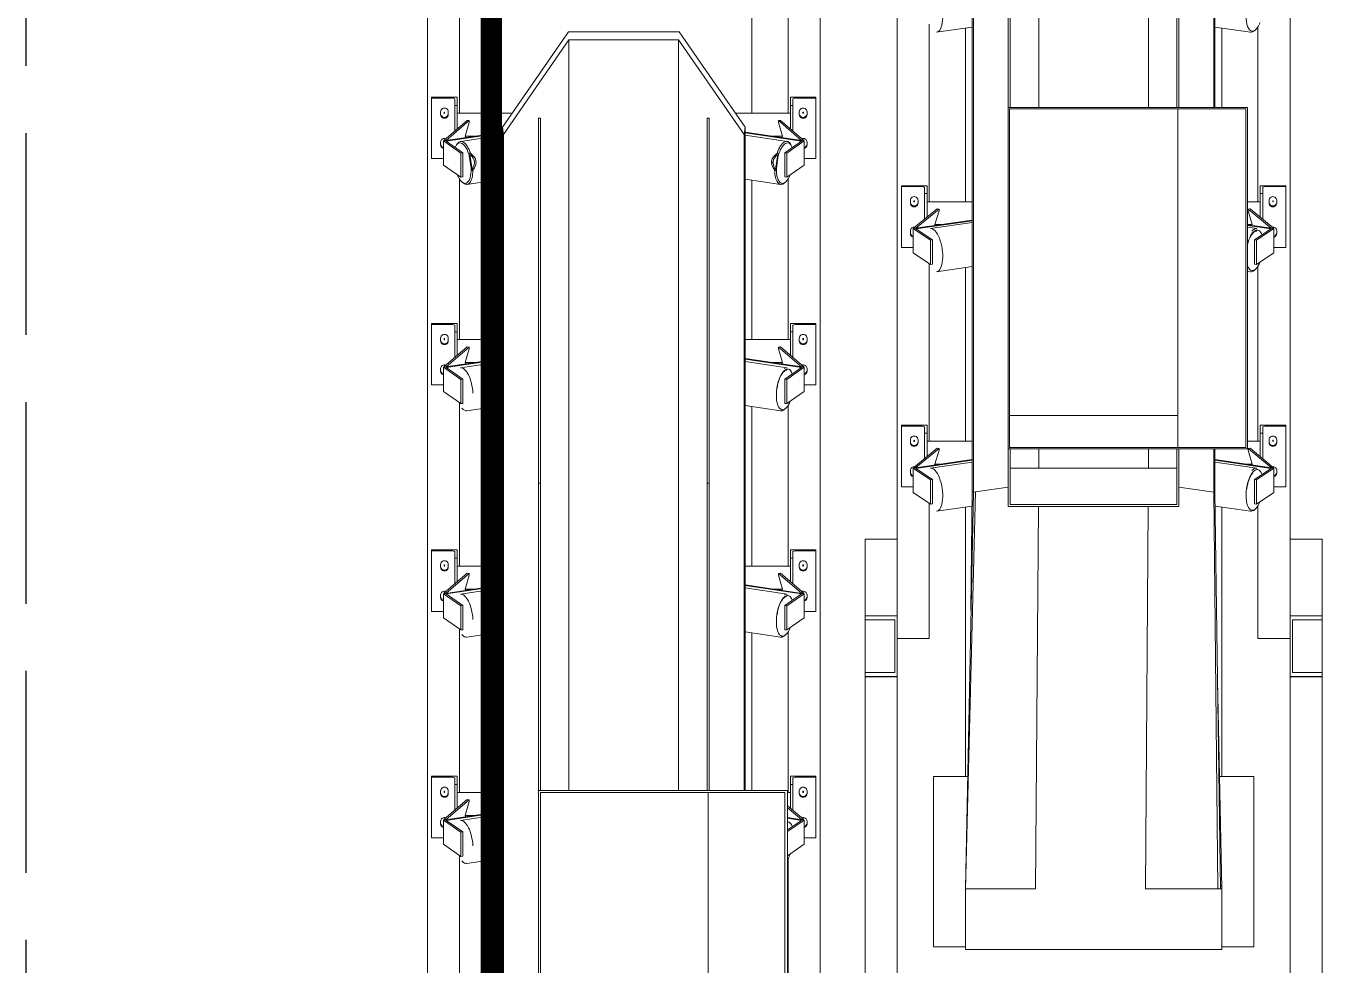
# Model space of a CAD drawing. Header units: millimetres. Extents: x 91119 to 792617, y 23924 to 150567.
# Drawn here: x 688902 to 691937, y 82527 to 84727 of the extents above; entities that cross this region are included whole.
import ezdxf

# ---------------------------------------------------------------- set-up
doc = ezdxf.new("R2010")
doc.units = ezdxf.units.MM
doc.header["$LTSCALE"] = 100
doc.linetypes.add('121217 IES and EMR$0$XKITLINE03', pattern=[6.299213, 4.724409, -1.574803])
doc.linetypes.add('DASHED', pattern=[19.05, 12.7, -6.35])
for name, color, linetype in [('121217 IES and EMR$0$grid', 8, 'Continuous'), ('121217 IES and EMR$0$Xref', 8, 'Continuous'), ('FA', 1, 'Continuous')]:
    doc.layers.add(name, color=color, linetype=linetype)

msp = doc.modelspace()

# ---------------------------------------------------------------- linework, layer by layer
at = {"layer": '121217 IES and EMR$0$grid', "linetype": '121217 IES and EMR$0$XKITLINE03'}
msp.add_line((688901.7, 144948.5), (688901.7, 30568.3), dxfattribs=at)
at = {"layer": '121217 IES and EMR$0$Xref', "linetype": 'Continuous', "lineweight": 20}
for p, q in [((690941.7, 83292.6), (690941.7, 86848.2)), ((691861.7, 83292.6), (691861.7, 86848.2)), ((691273.3, 84536.4), (691273.3, 86181.5)), ((691530.1, 84536.4), (691530.1, 86181.5)), ((691117.7, 83636.6), (691117.7, 85968.1)), ((691685.7, 84536.4), (691685.7, 85968.1)), ((691120.2, 83634.9), (691120.2, 85950.5)), ((691683.2, 84536.4), (691683.2, 85950.5)), ((689841.7, 81942.1), (689841.7, 85336)), ((690761.7, 81942.1), (690761.7, 85336)), ((691201.7, 84536.4), (691201.7, 85100.7)), ((691206.7, 84536.4), (691206.7, 85100.7)), ((691596.7, 84536.4), (691596.7, 85100.7)), ((691601.7, 84536.4), (691601.7, 85100.7)), ((689916.7, 84522.7), (689916.7, 84959.2)), ((690001.7, 84522.7), (690001.7, 84972.6)), ((690601.7, 84522.7), (690601.7, 84972.6)), ((690686.7, 84522.7), (690686.7, 84959.2)), ((690172, 84713.8), (690017.7, 84489.8)), ((690431.4, 84713.8), (690172, 84713.8)), ((690585.7, 84489.8), (690431.4, 84713.8)), ((691016.7, 84315.4), (691016.7, 84731.8)), ((691034.1, 84712.7), (691117.7, 84724.7)), ((691101.7, 84315.4), (691101.7, 84722.4)), ((691685.7, 84724.7), (691769.3, 84712.7)), ((691701.7, 84536.4), (691701.7, 84722.4)), ((691786.7, 84315.4), (691786.7, 84725.2)), ((690020.2, 84472.9), (690173.3, 84695.1)), ((690173.3, 82936.4), (690173.3, 84695.1)), ((690173.3, 84695.1), (690430.1, 84695.1)), ((690430.1, 82936.4), (690430.1, 84695.1)), ((690430.1, 84695.1), (690583.2, 84472.9)), ((689851.7, 84560.5), (689911.7, 84560.5)), ((689851.7, 84558.5), (689851.7, 84560.5)), ((689851.7, 84558.5), (689851.7, 84416.5)), ((689897.7, 84558.5), (689851.7, 84558.5)), ((689911.7, 84560.5), (689911.7, 84541.2)), ((690691.7, 84560.5), (690751.7, 84560.5)), ((690691.7, 84541.2), (690691.7, 84560.5)), ((690751.7, 84558.5), (690705.7, 84558.5)), ((690751.7, 84560.5), (690751.7, 84558.5)), ((690751.7, 84558.5), (690751.7, 84416.5)), ((689905.7, 84541.2), (689905.7, 84556)), ((689905.7, 84541.2), (689905.7, 84480.9)), ((689911.7, 84541.2), (689905.7, 84541.2)), ((689911.7, 84541.2), (689911.7, 84486)), ((690691.7, 84541.2), (690691.7, 84486)), ((690697.7, 84541.2), (690691.7, 84541.2)), ((690697.7, 84556), (690697.7, 84541.2)), ((690697.7, 84541.2), (690697.7, 84480.9)), ((691201.7, 83736.4), (691201.7, 84536.4)), ((691201.7, 84536.4), (691762.2, 84536.4)), ((691204.7, 84533.4), (691758.1, 84533.4)), ((691204.7, 83739.4), (691204.7, 84533.4)), ((691598.7, 84530.3), (691599.6, 84533.4)), ((691598.7, 83739.4), (691598.7, 84530.3)), ((691758.1, 84533.4), (691758.1, 83739.4)), ((691762.2, 84536.4), (691762.2, 83736.4)), ((689872.7, 84526.3), (689872.7, 84519.7)), ((689935.1, 84506.1), (689881.1, 84459.8)), ((689881.2, 84524.9), (689881.2, 84523)), ((689882.2, 84523), (689882.2, 84524.9)), ((689885.8, 84459.2), (689939.8, 84505.5)), ((689890.7, 84519.7), (689890.7, 84526.3)), ((690040.3, 84522.7), (689911.7, 84522.7)), ((689939.8, 84501.4), (689930.2, 84468.9)), ((689939.8, 84505.5), (689935.1, 84506.1)), ((689939.8, 84505.5), (689939.8, 84501.4)), ((690101.7, 84511.5), (690101.7, 83656)), ((690101.7, 84511.5), (690106.7, 84511.5)), ((690106.7, 84511.5), (690106.7, 83656)), ((690496.7, 84511.5), (690496.7, 83656)), ((690496.7, 84511.5), (690501.7, 84511.5)), ((690501.7, 84511.5), (690501.7, 83656)), ((690691.7, 84522.7), (690563.1, 84522.7)), ((690668.3, 84506.1), (690663.6, 84505.5)), ((690663.6, 84505.5), (690663.6, 84501.4)), ((690663.6, 84505.5), (690717.6, 84459.2)), ((690673.2, 84468.9), (690663.6, 84501.4)), ((690722.3, 84459.8), (690668.3, 84506.1)), ((690712.7, 84526.3), (690712.7, 84519.7)), ((690721.2, 84524.9), (690721.2, 84523)), ((690722.2, 84523), (690722.2, 84524.9)), ((690730.7, 84519.7), (690730.7, 84526.3)), ((690017.7, 84478.7), (689879.2, 84457.9)), ((689885.8, 84457.1), (690017.7, 84476.9)), ((690017.7, 84471.7), (689919.3, 84456.9)), ((689952.3, 84468.9), (689930.2, 84468.9)), ((689930.2, 84468.9), (689932, 84465.8)), ((690017.7, 82280.9), (690017.7, 84489.8)), ((690017.7, 84489.8), (690020.2, 84472.9)), ((690020.2, 82279.1), (690020.2, 84472.9)), ((690583.2, 84472.9), (690585.7, 84489.8)), ((690583.2, 82936.4), (690583.2, 84472.9)), ((690585.7, 82936.4), (690585.7, 84489.8)), ((690724.2, 84457.9), (690585.7, 84478.7)), ((690585.7, 84476.9), (690717.6, 84457.1)), ((690684.1, 84456.9), (690585.7, 84471.7)), ((690673.2, 84468.9), (690651.1, 84468.9)), ((690671.4, 84465.8), (690673.2, 84468.9)), ((689872.7, 84448.7), (689872.7, 84455.3)), ((689879.2, 84457.9), (689879.2, 84401.1)), ((689879.2, 84457.9), (689920.2, 84429.6)), ((689881.1, 84459.8), (689881.1, 84458.2)), ((689881.1, 84459.8), (689885.8, 84459.2)), ((689885.8, 84459.2), (689885.8, 84458.9)), ((689924.7, 84430.3), (689885.8, 84457.1)), ((690717.6, 84457.1), (690678.7, 84430.3)), ((690683.2, 84429.6), (690724.2, 84457.9)), ((690717.6, 84459.2), (690722.3, 84459.8)), ((690717.6, 84459.2), (690717.6, 84458.9)), ((690722.3, 84459.8), (690722.3, 84458.2)), ((690724.2, 84457.9), (690724.2, 84401.1)), ((690730.7, 84455.3), (690730.7, 84448.7)), ((689879.2, 84416.5), (689851.7, 84416.5)), ((689920.2, 84429.6), (689924.7, 84430.3)), ((689920.2, 84429.6), (689920.2, 84372.8)), ((689924.7, 84430.3), (689924.7, 84373.5)), ((689944.4, 84394), (689940, 84423.5)), ((689945.7, 84396.4), (689941.9, 84421.6)), ((690661.5, 84421.6), (690657.7, 84396.4)), ((690663.4, 84423.5), (690659, 84394)), ((690678.7, 84430.3), (690678.7, 84373.5)), ((690678.7, 84430.3), (690683.2, 84429.6)), ((690683.2, 84429.6), (690683.2, 84372.8)), ((690751.7, 84416.5), (690724.2, 84416.5)), ((689879.2, 84401.1), (689920.2, 84372.8)), ((690683.2, 84372.8), (690724.2, 84401.1)), ((689916.7, 83992.4), (689916.7, 84370.9)), ((689920.2, 84372.8), (689924.7, 84373.5)), ((689934.4, 84356.1), (690017.7, 84368.5)), ((690001.7, 83992.4), (690001.7, 84366.1)), ((690585.7, 84368.5), (690669, 84356.1)), ((690601.7, 83992.4), (690601.7, 84366.1)), ((690678.7, 84373.5), (690683.2, 84372.8)), ((690686.7, 83992.4), (690686.7, 84370.9)), ((690951.7, 84353.1), (691011.7, 84353.1)), ((690951.7, 84351.2), (690951.7, 84353.1)), ((690951.7, 84351.2), (690951.7, 84208.6)), ((690997.7, 84351.2), (690951.7, 84351.2)), ((691005.7, 84334.5), (691005.7, 84348.7)), ((691011.7, 84353.1), (691011.7, 84334.5)), ((691791.7, 84334.5), (691791.7, 84353.1)), ((691791.7, 84353.1), (691851.7, 84353.1)), ((691797.7, 84348.7), (691797.7, 84334.5)), ((691851.7, 84351.2), (691805.7, 84351.2)), ((691851.7, 84353.1), (691851.7, 84351.2)), ((691851.7, 84351.2), (691851.7, 84208.6)), ((690972.7, 84318.9), (690972.7, 84312.2)), ((690981.2, 84317.4), (690981.2, 84315.6)), ((690982.2, 84315.6), (690982.2, 84317.4)), ((690990.7, 84312.2), (690990.7, 84318.9)), ((691005.7, 84334.5), (691005.7, 84274.7)), ((691011.7, 84334.5), (691005.7, 84334.5)), ((691011.7, 84334.5), (691011.7, 84279.7)), ((691117.7, 84315.4), (691011.7, 84315.4)), ((691791.7, 84315.4), (691762.2, 84315.4)), ((691797.7, 84334.5), (691791.7, 84334.5)), ((691791.7, 84334.5), (691791.7, 84279.7)), ((691797.7, 84334.5), (691797.7, 84274.7)), ((691812.7, 84318.9), (691812.7, 84312.2)), ((691821.2, 84317.4), (691821.2, 84315.6)), ((691822.2, 84315.6), (691822.2, 84317.4)), ((691830.7, 84312.2), (691830.7, 84318.9)), ((691035.1, 84299), (690981.1, 84254.5)), ((690985.8, 84253.9), (691039.8, 84298.4)), ((691039.8, 84294.3), (691030.2, 84262)), ((691039.8, 84298.4), (691035.1, 84299)), ((691039.8, 84298.4), (691039.8, 84294.3)), ((691768.3, 84299), (691763.6, 84298.4)), ((691763.6, 84298.4), (691763.6, 84294.3)), ((691763.6, 84298.4), (691817.6, 84253.9)), ((691773.2, 84262), (691763.6, 84294.3)), ((691822.3, 84254.5), (691768.3, 84299)), ((691117.7, 84272.6), (690979.2, 84252.6)), ((690981.1, 84254.5), (690981.1, 84252.9)), ((690981.1, 84254.5), (690985.8, 84253.9)), ((690985.8, 84251.9), (691117.7, 84270.9)), ((691117.7, 84266.6), (691019.6, 84252.5)), ((691043.9, 84262), (691030.2, 84262)), ((691030.2, 84262), (691031.3, 84260.2)), ((691773.2, 84262), (691762.2, 84262)), ((691824.2, 84252.6), (691762.2, 84261.6)), ((691762.2, 84259.9), (691817.6, 84251.9)), ((691783.8, 84252.5), (691762.2, 84255.6)), ((691772.2, 84260.2), (691773.2, 84262)), ((691817.6, 84253.9), (691822.3, 84254.5)), ((691822.3, 84254.5), (691822.3, 84252.9)), ((690972.7, 84240.9), (690972.7, 84247.6)), ((690979.2, 84252.6), (690979.2, 84195.6)), ((690979.2, 84252.6), (691020.2, 84225.5)), ((690985.8, 84253.9), (690985.8, 84253.6)), ((691024.7, 84226.1), (690985.8, 84251.9)), ((691020.2, 84225.5), (691024.7, 84226.1)), ((691020.2, 84225.5), (691020.2, 84168.4)), ((691024.7, 84226.1), (691024.7, 84169.1)), ((691817.6, 84251.9), (691778.7, 84226.1)), ((691778.7, 84226.1), (691778.7, 84169.1)), ((691778.7, 84226.1), (691783.2, 84225.5)), ((691783.2, 84225.5), (691824.2, 84252.6)), ((691783.2, 84225.5), (691783.2, 84168.4)), ((691817.6, 84253.9), (691817.6, 84253.6)), ((691824.2, 84252.6), (691824.2, 84195.6)), ((691830.7, 84247.6), (691830.7, 84240.9)), ((690979.2, 84208.6), (690951.7, 84208.6)), ((690979.2, 84195.6), (691020.2, 84168.4)), ((691783.2, 84168.4), (691824.2, 84195.6)), ((691851.7, 84208.6), (691824.2, 84208.6)), ((691016.7, 83754.3), (691016.7, 84170.7)), ((691020.2, 84168.4), (691024.7, 84169.1)), ((691034.1, 84151.5), (691117.7, 84163.6)), ((691778.7, 84169.1), (691783.2, 84168.4)), ((691786.7, 83754.3), (691786.7, 84164.1)), ((691101.7, 83754.3), (691101.7, 84161.3)), ((691762.2, 84152.5), (691769.3, 84151.5)), ((689851.7, 84030.2), (689911.7, 84030.2)), ((689851.7, 84028.2), (689851.7, 84030.2)), ((689851.7, 84028.2), (689851.7, 83886.2)), ((689897.7, 84028.2), (689851.7, 84028.2)), ((689905.7, 84010.9), (689905.7, 84025.7)), ((689911.7, 84030.2), (689911.7, 84010.9)), ((690691.7, 84010.9), (690691.7, 84030.2)), ((690691.7, 84030.2), (690751.7, 84030.2)), ((690697.7, 84025.7), (690697.7, 84010.9)), ((690751.7, 84028.2), (690705.7, 84028.2)), ((690751.7, 84030.2), (690751.7, 84028.2)), ((690751.7, 84028.2), (690751.7, 83886.2)), ((689872.7, 83996), (689872.7, 83989.4)), ((689881.2, 83994.7), (689881.2, 83992.7)), ((689882.2, 83992.7), (689882.2, 83994.7)), ((689890.7, 83989.4), (689890.7, 83996)), ((689905.7, 84010.9), (689905.7, 83950.6)), ((689911.7, 84010.9), (689905.7, 84010.9)), ((689911.7, 84010.9), (689911.7, 83955.7)), ((690017.7, 83992.4), (689911.7, 83992.4)), ((690691.7, 83992.4), (690585.7, 83992.4)), ((690697.7, 84010.9), (690691.7, 84010.9)), ((690691.7, 84010.9), (690691.7, 83955.7)), ((690697.7, 84010.9), (690697.7, 83950.6)), ((690712.7, 83996), (690712.7, 83989.4)), ((690721.2, 83994.7), (690721.2, 83992.7)), ((690722.2, 83992.7), (690722.2, 83994.7)), ((690730.7, 83989.4), (690730.7, 83996)), ((689935.1, 83975.8), (689881.1, 83929.5)), ((689885.8, 83928.9), (689939.8, 83975.2)), ((689939.8, 83971.2), (689930.2, 83938.6)), ((689939.8, 83975.2), (689935.1, 83975.8)), ((689939.8, 83975.2), (689939.8, 83971.2)), ((690668.3, 83975.8), (690663.6, 83975.2)), ((690663.6, 83975.2), (690663.6, 83971.2)), ((690663.6, 83975.2), (690717.6, 83928.9)), ((690673.2, 83938.6), (690663.6, 83971.2)), ((690722.3, 83929.5), (690668.3, 83975.8)), ((689872.7, 83918.4), (689872.7, 83925)), ((690017.7, 83948.4), (689879.2, 83927.6)), ((689879.2, 83927.6), (689879.2, 83870.8)), ((689879.2, 83927.6), (689920.2, 83899.4)), ((689881.1, 83929.5), (689881.1, 83927.9)), ((689881.1, 83929.5), (689885.8, 83928.9)), ((689885.8, 83926.8), (690017.7, 83946.6)), ((689885.8, 83928.9), (689885.8, 83928.6)), ((689924.7, 83900), (689885.8, 83926.8)), ((690017.7, 83941.4), (689919.3, 83926.6)), ((689952.3, 83938.6), (689930.2, 83938.6)), ((689930.2, 83938.6), (689932, 83935.5)), ((690724.2, 83927.6), (690585.7, 83948.4)), ((690585.7, 83946.6), (690717.6, 83926.8)), ((690684.1, 83926.6), (690585.7, 83941.4)), ((690673.2, 83938.6), (690651.1, 83938.6)), ((690671.4, 83935.5), (690673.2, 83938.6)), ((690717.6, 83926.8), (690678.7, 83900)), ((690683.2, 83899.4), (690724.2, 83927.6)), ((690717.6, 83928.9), (690722.3, 83929.5)), ((690717.6, 83928.9), (690717.6, 83928.6)), ((690722.3, 83929.5), (690722.3, 83927.9)), ((690724.2, 83927.6), (690724.2, 83870.8)), ((690730.7, 83925), (690730.7, 83918.4)), ((689920.2, 83899.4), (689924.7, 83900)), ((689920.2, 83899.4), (689920.2, 83842.5)), ((689924.7, 83900), (689924.7, 83843.2)), ((690678.7, 83900), (690678.7, 83843.2)), ((690678.7, 83900), (690683.2, 83899.4)), ((690683.2, 83899.4), (690683.2, 83842.5)), ((689879.2, 83886.2), (689851.7, 83886.2)), ((689879.2, 83870.8), (689920.2, 83842.5)), ((690683.2, 83842.5), (690724.2, 83870.8)), ((690751.7, 83886.2), (690724.2, 83886.2)), ((689916.7, 83462.1), (689916.7, 83844.9)), ((689920.2, 83842.5), (689924.7, 83843.2)), ((689934.4, 83825.8), (690017.7, 83838.2)), ((690001.7, 83462.1), (690001.7, 83835.9)), ((690585.7, 83838.2), (690669, 83825.8)), ((690601.7, 83462.1), (690601.7, 83835.9)), ((690678.7, 83843.2), (690683.2, 83842.5)), ((690686.7, 83462.1), (690686.7, 83838.7)), ((691598.7, 83814.7), (691204.7, 83814.7)), ((690951.7, 83792), (691011.7, 83792)), ((690951.7, 83790.1), (690951.7, 83792)), ((690951.7, 83790.1), (690951.7, 83647.4)), ((690997.7, 83790.1), (690951.7, 83790.1)), ((691005.7, 83773.4), (691005.7, 83787.6)), ((691005.7, 83773.4), (691005.7, 83713.6)), ((691011.7, 83773.4), (691005.7, 83773.4)), ((691011.7, 83792), (691011.7, 83773.4)), ((691011.7, 83773.4), (691011.7, 83718.5)), ((691791.7, 83773.4), (691791.7, 83792)), ((691791.7, 83792), (691851.7, 83792)), ((691797.7, 83773.4), (691791.7, 83773.4)), ((691791.7, 83773.4), (691791.7, 83718.5)), ((691797.7, 83787.6), (691797.7, 83773.4)), ((691797.7, 83773.4), (691797.7, 83713.6)), ((691851.7, 83790.1), (691805.7, 83790.1)), ((691851.7, 83792), (691851.7, 83790.1)), ((691851.7, 83790.1), (691851.7, 83647.4)), ((690972.7, 83757.8), (690972.7, 83751.1)), ((690981.2, 83756.3), (690981.2, 83754.4)), ((690982.2, 83754.4), (690982.2, 83756.3)), ((690990.7, 83751.1), (690990.7, 83757.8)), ((691117.7, 83754.3), (691011.7, 83754.3)), ((691204.7, 83739.4), (691758.1, 83739.4)), ((691791.7, 83754.3), (691762.2, 83754.3)), ((691812.7, 83757.8), (691812.7, 83751.1)), ((691821.2, 83756.3), (691821.2, 83754.4)), ((691822.2, 83754.4), (691822.2, 83756.3)), ((691830.7, 83751.1), (691830.7, 83757.8)), ((691117.7, 83711.5), (690979.2, 83691.5)), ((691035.1, 83737.9), (690981.1, 83693.3)), ((690985.8, 83692.8), (691039.8, 83737.3)), ((690985.8, 83690.8), (691117.7, 83709.8)), ((691039.8, 83733.2), (691030.2, 83700.8)), ((691039.8, 83737.3), (691035.1, 83737.9)), ((691039.8, 83737.3), (691039.8, 83733.2)), ((691201.7, 83601.3), (691201.7, 83736.4)), ((691201.7, 83736.4), (691762.2, 83736.4)), ((691206.7, 83606.1), (691206.7, 83736.4)), ((691273.3, 83691), (691273.3, 83736.4)), ((691530.1, 83691), (691530.1, 83736.4)), ((691596.7, 83606.1), (691596.7, 83736.4)), ((691601.7, 83601.3), (691601.7, 83736.4)), ((691683.2, 83634.9), (691683.2, 83736.4)), ((691685.7, 83636.6), (691685.7, 83736.4)), ((691824.2, 83691.5), (691685.7, 83711.5)), ((691685.7, 83709.8), (691817.6, 83690.8)), ((691768.3, 83737.9), (691763.6, 83737.3)), ((691763.6, 83737.3), (691763.6, 83733.2)), ((691763.6, 83737.3), (691817.6, 83692.8)), ((691773.2, 83700.8), (691763.6, 83733.2)), ((691822.3, 83693.3), (691768.3, 83737.9)), ((690972.7, 83679.8), (690972.7, 83686.4)), ((690979.2, 83691.5), (690979.2, 83634.5)), ((690979.2, 83691.5), (691020.2, 83664.4)), ((690981.1, 83693.3), (690981.1, 83691.8)), ((690981.1, 83693.3), (690985.8, 83692.8)), ((690985.8, 83692.8), (690985.8, 83692.5)), ((691024.7, 83665), (690985.8, 83690.8)), ((691117.7, 83705.5), (691019.6, 83691.4)), ((691043.9, 83700.8), (691030.2, 83700.8)), ((691030.2, 83700.8), (691031.3, 83699)), ((691206.7, 83691), (691596.7, 83691)), ((691783.8, 83691.4), (691685.7, 83705.5)), ((691773.2, 83700.8), (691759.6, 83700.8)), ((691772.2, 83699), (691773.2, 83700.8)), ((691817.6, 83690.8), (691778.7, 83665)), ((691783.2, 83664.4), (691824.2, 83691.5)), ((691817.6, 83692.8), (691822.3, 83693.3)), ((691817.6, 83692.8), (691817.6, 83692.5)), ((691822.3, 83693.3), (691822.3, 83691.8)), ((691824.2, 83691.5), (691824.2, 83634.5)), ((691830.7, 83686.4), (691830.7, 83679.8)), ((690101.7, 82936.4), (690101.7, 83656)), ((690106.7, 83656), (690101.7, 83656)), ((690106.7, 82936.4), (690106.7, 83656)), ((690496.7, 82936.4), (690496.7, 83656)), ((690501.7, 83656), (690496.7, 83656)), ((690501.7, 82936.4), (690501.7, 83656)), ((690979.2, 83647.4), (690951.7, 83647.4)), ((691020.2, 83664.4), (691024.7, 83665)), ((691020.2, 83664.4), (691020.2, 83607.3)), ((691024.7, 83665), (691024.7, 83607.9)), ((691778.7, 83665), (691778.7, 83607.9)), ((691778.7, 83665), (691783.2, 83664.4)), ((691783.2, 83664.4), (691783.2, 83607.3)), ((691851.7, 83647.4), (691824.2, 83647.4)), ((690979.2, 83634.5), (691020.2, 83607.3)), ((691125.6, 83635.7), (691101.7, 82705.9)), ((691120.2, 83634.9), (691101.7, 82707.8)), ((691117.7, 83636.6), (691114.7, 83360.1)), ((691120.2, 83634.9), (691117.7, 83636.6)), ((691125.6, 83635.7), (691120.2, 83634.9)), ((691201.7, 83646.6), (691125.6, 83635.7)), ((691683.2, 83634.9), (691601.7, 83646.6)), ((691685.7, 83636.6), (691683.2, 83634.9)), ((691683.2, 83634.9), (691693, 82705.9)), ((691685.7, 83636.6), (691699, 82705.9)), ((691783.2, 83607.3), (691824.2, 83634.5)), ((691016.7, 83292.6), (691016.7, 83609.6)), ((691020.2, 83607.3), (691024.7, 83607.9)), ((691034.1, 83590.4), (691117.3, 83602.4)), ((691101.7, 82969.4), (691101.7, 83600.1)), ((691201.7, 83601.3), (691601.7, 83601.3)), ((691206.7, 83606.1), (691596.7, 83606.1)), ((691272.9, 83601.3), (691265.4, 82705.9)), ((691529.7, 83601.3), (691523.3, 82705.9)), ((691686.2, 83602.4), (691769.3, 83590.4)), ((691701.7, 82969.4), (691701.7, 83600.1)), ((691778.7, 83607.9), (691783.2, 83607.3)), ((691786.7, 83292.6), (691786.7, 83603)), ((689851.7, 83499.9), (689911.7, 83499.9)), ((689851.7, 83498), (689851.7, 83499.9)), ((689851.7, 83498), (689851.7, 83355.9)), ((689897.7, 83498), (689851.7, 83498)), ((689911.7, 83499.9), (689911.7, 83480.6)), ((690691.7, 83480.6), (690691.7, 83499.9)), ((690691.7, 83499.9), (690751.7, 83499.9)), ((690751.7, 83498), (690705.7, 83498)), ((690751.7, 83499.9), (690751.7, 83498)), ((690751.7, 83498), (690751.7, 83355.9)), ((690866.6, 83524.9), (690941.6, 83524.9)), ((690866.6, 83345.7), (690866.6, 83524.9)), ((690941.6, 83345.7), (690941.6, 83524.9)), ((691936.8, 83524.9), (691861.8, 83524.9)), ((691861.8, 83524.9), (691861.8, 83345.7)), ((691936.8, 83524.9), (691936.8, 83345.7)), ((689872.7, 83465.8), (689872.7, 83459.1)), ((689890.7, 83459.1), (689890.7, 83465.8)), ((689905.7, 83480.6), (689905.7, 83495.4)), ((689905.7, 83480.6), (689905.7, 83420.3)), ((689911.7, 83480.6), (689905.7, 83480.6)), ((689911.7, 83480.6), (689911.7, 83425.4)), ((690697.7, 83480.6), (690691.7, 83480.6)), ((690691.7, 83480.6), (690691.7, 83425.4)), ((690697.7, 83495.4), (690697.7, 83480.6)), ((690697.7, 83480.6), (690697.7, 83420.3)), ((690712.7, 83465.8), (690712.7, 83459.1)), ((690730.7, 83459.1), (690730.7, 83465.8)), ((689935.1, 83445.5), (689881.1, 83399.2)), ((689881.2, 83464.4), (689881.2, 83462.5)), ((689882.2, 83462.5), (689882.2, 83464.4)), ((689885.8, 83398.6), (689939.8, 83445)), ((690017.7, 83462.1), (689911.7, 83462.1)), ((689939.8, 83440.9), (689930.2, 83408.3)), ((689939.8, 83445), (689935.1, 83445.5)), ((689939.8, 83445), (689939.8, 83440.9)), ((690691.7, 83462.1), (690585.7, 83462.1)), ((690668.3, 83445.5), (690663.6, 83445)), ((690663.6, 83445), (690663.6, 83440.9)), ((690663.6, 83445), (690717.6, 83398.6)), ((690673.2, 83408.3), (690663.6, 83440.9)), ((690722.3, 83399.2), (690668.3, 83445.5)), ((690721.2, 83464.4), (690721.2, 83462.5)), ((690722.2, 83462.5), (690722.2, 83464.4)), ((690017.7, 83418.1), (689879.2, 83397.3)), ((689885.8, 83396.6), (690017.7, 83416.3)), ((690017.7, 83411.1), (689919.3, 83396.4)), ((689952.3, 83408.3), (689930.2, 83408.3)), ((689930.2, 83408.3), (689932, 83405.3)), ((690724.2, 83397.3), (690585.7, 83418.1)), ((690585.7, 83416.3), (690717.6, 83396.6)), ((690684.1, 83396.4), (690585.7, 83411.1)), ((690673.2, 83408.3), (690651.1, 83408.3)), ((690671.4, 83405.3), (690673.2, 83408.3)), ((689872.7, 83388.1), (689872.7, 83394.7)), ((689879.2, 83397.3), (689879.2, 83340.5)), ((689879.2, 83397.3), (689920.2, 83369.1)), ((689881.1, 83399.2), (689881.1, 83397.6)), ((689881.1, 83399.2), (689885.8, 83398.6)), ((689885.8, 83398.6), (689885.8, 83398.3)), ((689924.7, 83369.8), (689885.8, 83396.6)), ((690717.6, 83396.6), (690678.7, 83369.8)), ((690683.2, 83369.1), (690724.2, 83397.3)), ((690717.6, 83398.6), (690722.3, 83399.2)), ((690717.6, 83398.6), (690717.6, 83398.3)), ((690722.3, 83399.2), (690722.3, 83397.6)), ((690724.2, 83397.3), (690724.2, 83340.5)), ((690730.7, 83394.7), (690730.7, 83388.1)), ((689879.2, 83355.9), (689851.7, 83355.9)), ((689920.2, 83369.1), (689924.7, 83369.8)), ((689920.2, 83369.1), (689920.2, 83312.3)), ((689924.7, 83369.8), (689924.7, 83312.9)), ((690678.7, 83369.8), (690678.7, 83312.9)), ((690678.7, 83369.8), (690683.2, 83369.1)), ((690683.2, 83369.1), (690683.2, 83312.3)), ((690751.7, 83355.9), (690724.2, 83355.9)), ((690866.6, 83345.7), (690941.6, 83345.7)), ((690866.6, 83336.2), (690866.6, 83345.7)), ((690941.6, 83203), (690941.6, 83345.7)), ((691114.7, 83360.1), (691114.7, 83357.8)), ((691936.8, 83345.7), (691861.8, 83345.7)), ((691861.8, 83345.7), (691861.8, 83203)), ((691936.8, 83345.7), (691936.8, 83336.2)), ((689879.2, 83340.5), (689920.2, 83312.3)), ((689916.7, 82931.8), (689916.7, 83314.6)), ((690683.2, 83312.3), (690724.2, 83340.5)), ((690866.6, 83212.5), (690866.6, 83336.2)), ((690866.6, 83336.2), (690936.1, 83336.2)), ((690936.1, 83336.2), (690936.1, 83212.5)), ((691867.3, 83212.5), (691867.3, 83336.2)), ((691867.3, 83336.2), (691936.8, 83336.2)), ((691936.8, 83336.2), (691936.8, 83212.5)), ((689920.2, 83312.3), (689924.7, 83312.9)), ((689934.4, 83295.5), (690017.7, 83308)), ((690001.7, 82931.8), (690001.7, 83305.6)), ((690585.7, 83308), (690669, 83295.5)), ((690601.7, 82936.4), (690601.7, 83305.6)), ((690678.7, 83312.9), (690683.2, 83312.3)), ((690686.7, 82931.8), (690686.7, 83308.4)), ((690941.7, 83292.6), (691016.7, 83292.6)), ((691786.7, 83292.6), (691861.7, 83292.6)), ((690866.6, 83203), (690866.6, 83212.5)), ((690936.1, 83212.5), (690866.6, 83212.5)), ((690866.6, 83203), (690941.6, 83203)), ((690866.6, 83203), (690866.6, 83202.9)), ((690866.6, 83202.9), (690941.6, 83202.9)), ((690866.6, 83202.9), (690866.6, 81871.6)), ((690941.6, 83203), (690941.6, 83202.9)), ((690941.6, 83202.9), (690941.6, 81871.6)), ((691692, 83195.8), (691701.7, 82705.9)), ((691936.8, 83203), (691861.8, 83203)), ((691861.8, 83202.9), (691861.8, 83203)), ((691936.8, 83202.9), (691861.8, 83202.9)), ((691861.8, 81871.6), (691861.8, 83202.9)), ((691936.8, 83212.5), (691867.3, 83212.5)), ((691936.8, 83212.5), (691936.8, 83203)), ((691936.8, 83202.9), (691936.8, 83203)), ((691936.8, 81871.6), (691936.8, 83202.9)), ((689851.7, 82969.6), (689911.7, 82969.6)), ((689851.7, 82967.7), (689851.7, 82969.6)), ((689851.7, 82967.7), (689851.7, 82825.6)), ((689897.7, 82967.7), (689851.7, 82967.7)), ((689905.7, 82950.3), (689905.7, 82965.1)), ((689905.7, 82950.3), (689905.7, 82890)), ((689911.7, 82950.3), (689905.7, 82950.3)), ((689911.7, 82969.6), (689911.7, 82950.3)), ((689911.7, 82950.3), (689911.7, 82895.2)), ((690691.7, 82950.3), (690691.7, 82969.6)), ((690691.7, 82969.6), (690751.7, 82969.6)), ((690697.7, 82950.3), (690691.7, 82950.3)), ((690691.7, 82950.3), (690691.7, 82895.2)), ((690697.7, 82965.1), (690697.7, 82950.3)), ((690697.7, 82950.3), (690697.7, 82890)), ((690751.7, 82967.7), (690705.7, 82967.7)), ((690751.7, 82969.6), (690751.7, 82967.7)), ((690751.7, 82967.7), (690751.7, 82825.6)), ((691106.9, 82969.4), (691026.7, 82969.4)), ((691026.7, 82969.4), (691026.7, 82569.8)), ((691776.7, 82969.4), (691696.5, 82969.4)), ((691776.7, 82569.8), (691776.7, 82969.4)), ((689872.7, 82935.5), (689872.7, 82928.9)), ((689881.2, 82934.1), (689881.2, 82932.2)), ((689882.2, 82932.2), (689882.2, 82934.1)), ((689890.7, 82928.9), (689890.7, 82935.5)), ((690017.7, 82931.8), (689911.7, 82931.8)), ((690101.7, 82136.4), (690101.7, 82936.4)), ((690685.4, 82936.4), (690101.7, 82936.4)), ((690678.9, 82931.4), (690106.7, 82931.4)), ((690106.7, 82141.4), (690106.7, 82931.4)), ((690499.4, 82141.4), (690499.4, 82931.4)), ((690678.9, 82931.4), (690678.9, 82141.4)), ((690685.4, 82936.4), (690685.4, 82136.4)), ((690691.7, 82931.8), (690685.4, 82931.8)), ((690712.7, 82935.5), (690712.7, 82928.9)), ((690721.2, 82934.1), (690721.2, 82932.2)), ((690722.2, 82932.2), (690722.2, 82934.1)), ((690730.7, 82928.9), (690730.7, 82935.5)), ((689935.1, 82915.2), (689881.1, 82868.9)), ((689885.8, 82868.4), (689939.8, 82914.7)), ((689939.8, 82910.6), (689930.2, 82878)), ((689939.8, 82914.7), (689935.1, 82915.2)), ((689939.8, 82914.7), (689939.8, 82910.6)), ((690722.3, 82868.9), (690685.4, 82900.5)), ((690685.4, 82896), (690717.6, 82868.4)), ((689872.7, 82857.8), (689872.7, 82864.5)), ((690017.7, 82887.8), (689879.2, 82867.1)), ((689879.2, 82867.1), (689879.2, 82810.2)), ((689879.2, 82867.1), (689920.2, 82838.8)), ((689881.1, 82868.9), (689881.1, 82867.3)), ((689881.1, 82868.9), (689885.8, 82868.4)), ((689885.8, 82866.3), (690017.7, 82886)), ((689885.8, 82868.4), (689885.8, 82868)), ((689924.7, 82839.5), (689885.8, 82866.3)), ((690017.7, 82880.8), (689919.3, 82866.1)), ((689952.3, 82878), (689930.2, 82878)), ((689930.2, 82878), (689932, 82875)), ((690724.2, 82867.1), (690685.4, 82872.9)), ((690685.4, 82871.1), (690717.6, 82866.3)), ((690685.4, 82840.3), (690724.2, 82867.1)), ((690717.6, 82866.3), (690685.4, 82844.1)), ((690717.6, 82868.4), (690722.3, 82868.9)), ((690717.6, 82868.4), (690717.6, 82868)), ((690722.3, 82868.9), (690722.3, 82867.3)), ((690724.2, 82867.1), (690724.2, 82810.2)), ((690730.7, 82864.5), (690730.7, 82857.8)), ((689920.2, 82838.8), (689924.7, 82839.5)), ((689920.2, 82838.8), (689920.2, 82782)), ((689924.7, 82839.5), (689924.7, 82782.7)), ((689879.2, 82825.6), (689851.7, 82825.6)), ((689879.2, 82810.2), (689920.2, 82782)), ((690685.4, 82783.5), (690724.2, 82810.2)), ((690751.7, 82825.6), (690724.2, 82825.6)), ((689916.7, 82401.5), (689916.7, 82784.4)), ((689920.2, 82782), (689924.7, 82782.7)), ((689934.4, 82765.2), (690017.7, 82777.7)), ((690001.7, 82401.5), (690001.7, 82775.3)), ((690686.7, 82401.5), (690686.7, 82778.1)), ((691101.7, 82707.8), (691101.7, 82705.9)), ((691701.5, 82714), (691701.7, 82707.8)), ((691701.7, 82707.8), (691701.7, 82705.9)), ((691101.7, 82705.9), (691265.4, 82705.9)), ((691101.7, 82563.6), (691101.7, 82705.9)), ((691693, 82705.9), (691523.3, 82705.9)), ((691699, 82705.9), (691693, 82705.9)), ((691701.7, 82705.9), (691699, 82705.9)), ((691701.7, 82563.6), (691701.7, 82705.9)), ((691026.7, 82569.8), (691101.7, 82569.8)), ((691101.7, 82563.6), (691701.7, 82563.6)), ((691701.7, 82569.8), (691776.7, 82569.8))]:
    msp.add_line(p, q, dxfattribs=at)
at = {"layer": '121217 IES and EMR$0$Xref', "linetype": 'Continuous', "lineweight": 0}
for p, q in [((690647.7, 84409.3), (690651.5, 84405.6)), ((690658.1, 84399), (690659.5, 84397.6))]:
    msp.add_line(p, q, dxfattribs=at)
at = {"layer": '121217 IES and EMR$0$Xref', "linetype": 'Continuous', "lineweight": 20}
for centre, major_axis, ratio, start_param, end_param in [((691026.9, 84763.1), (7.3, -50.5), 0.401934, 0, 3.141593), ((691779.2, 84762.7), (-6.8, -47.5), 0.401934, 2.491318, 6.283185), ((691776.5, 84763.1), (7.3, 50.5), 0.401934, 3.141593, 3.615175), ((691779.2, 84762.7), (-6.8, -47.5), 0.401934, 0, 1.012058), ((689897.7, 84556), (8, 0), 0.321439, 0, 1.570796), ((690705.7, 84556), (8, 0), 0.321439, 1.570796, 3.141593), ((689881.7, 84526.3), (9, 0), 0.94693, 0, 3.141593), ((690721.7, 84526.3), (9, 0), 0.94693, 0, 3.141593), ((689881.7, 84521.6), (9, 0), 0.94693, 3.141593, 6.283185), ((689881.7, 84519.7), (-9, 0), 0.94693, 0, 3.141593), ((689881.7, 84524.9), (-0.5, 0), 0.94693, 3.141591, 6.283185), ((690721.7, 84521.6), (9, 0), 0.94693, 3.141593, 6.283185), ((690721.7, 84519.7), (-9, 0), 0.94693, 0, 3.141593), ((690721.7, 84524.9), (-0.5, 0), 0.94693, 3.141591, 6.283185), ((689881.7, 84455.3), (-9, 0), 0.94693, 4.324604, 6.283185), ((689881.7, 84450.6), (-9, 0), 0.94693, 0, 1.285617), ((689881.7, 84448.7), (9, 0), 0.94693, 3.141593, 4.42721), ((689924.2, 84406.1), (-7.1, 47.5), 0.40019, -1.255022, 0.640404), ((689926.9, 84406.5), (-7.6, 50.4), 0.40019, -1.168919, 0.42257), ((690676.5, 84406.5), (-7.6, -50.4), 0.40019, 2.654927, 4.310512), ((690679.2, 84406.1), (-7.1, -47.5), 0.40019, 2.501189, 4.396614), ((690721.7, 84455.3), (-9, 0), 0.94693, 3.141593, 5.100174), ((690721.7, 84450.6), (-9, 0), 0.94693, 1.855975, 3.141593), ((690721.7, 84448.7), (9, 0), 0.94693, 4.997568, 6.283185), ((689829.5, 84391.9), (-126, -18.9), 0.40019, 2.739715, 3.54347), ((689829.5, 84391.9), (-122.3, -18.3), 0.40019, 2.818371, 3.464815), ((690773.9, 84391.9), (126, -18.9), 0.40019, 2.739715, 3.54347), ((690773.9, 84391.9), (122.3, -18.3), 0.40019, 2.818371, 3.464815), ((690677.9, 84406.3), (-7.1, -47.5), 0.40019, 4.422375, 4.444012), ((689924.2, 84406.1), (-7.1, 47.5), 0.40019, 2.127053, 4.396614), ((689926.9, 84406.5), (-7.6, 50.4), 0.40019, 2.654927, 4.310512), ((689925.5, 84406.3), (-7.1, 47.5), 0.40019, 4.297861, 4.444012), ((689926.9, 84406.5), (-7.3, 49), 0.40019, 4.276712, 4.389167), ((690676.5, 84406.5), (-7.6, -50.4), 0.40019, -1.168919, 0.435392), ((690677.9, 84406.3), (-7.1, -47.5), 0.40019, -7.585604, -7.448414), ((690679.2, 84406.1), (-7.1, -47.5), 0.40019, -1.255022, 1.014539), ((690997.7, 84348.7), (8, 0), 0.309017, 0, 1.570796), ((691805.7, 84348.7), (8, 0), 0.309017, 1.570796, 3.141593), ((690981.7, 84318.9), (9, 0), 0.951057, 0, 3.141593), ((690981.7, 84317.4), (-0.5, 0), 0.951057, 3.141595, 6.283185), ((691821.7, 84318.9), (9, 0), 0.951057, 0, 3.141593), ((691821.7, 84317.4), (-0.5, 0), 0.951057, 3.141593, 6.283185), ((690981.7, 84314.1), (9, 0), 0.951057, 3.141593, 6.283185), ((690981.7, 84312.2), (-9, 0), 0.951057, 0, 3.141593), ((691821.7, 84314.1), (9, 0), 0.951057, 3.141593, 6.283185), ((691821.7, 84312.2), (-9, 0), 0.951057, 0, 3.141593), ((690981.7, 84247.6), (-9, 0), 0.951057, 4.56602, 6.283185), ((691821.7, 84247.6), (-9, 0), 0.951057, 3.141593, 4.858758), ((690981.7, 84242.8), (-9, 0), 0.951057, 0, 1.285617), ((690981.7, 84240.9), (9, 0), 0.951057, 3.141593, 4.42721), ((691026.9, 84202), (7.3, -50.5), 0.401934, 0, 3.141593), ((691779.2, 84201.6), (-6.8, -47.5), 0.401934, 2.491318, 4.480295), ((691776.5, 84202), (7.3, 50.5), 0.401934, 0, 0.536034), ((691821.7, 84242.8), (-9, 0), 0.951057, 1.855975, 3.141593), ((691821.7, 84240.9), (9, 0), 0.951057, 4.997568, 6.283185), ((691779.2, 84201.6), (-6.8, -47.5), 0.401934, 5.632953, 6.283185), ((691779.2, 84201.6), (-6.8, -47.5), 0.401934, 0, 1.012058), ((691776.5, 84202), (7.3, 50.5), 0.401934, 3.141593, 3.615175), ((689897.7, 84025.7), (8, 0), 0.321439, 0, 1.570796), ((690705.7, 84025.7), (8, 0), 0.321439, 1.570796, 3.141593), ((689881.7, 83996), (9, 0), 0.94693, 0, 3.141593), ((689881.7, 83991.3), (9, 0), 0.94693, 3.141593, 6.283185), ((689881.7, 83989.4), (-9, 0), 0.94693, 0, 3.141593), ((689881.7, 83994.7), (-0.5, 0), 0.94693, 3.141591, 6.283185), ((690721.7, 83996), (9, 0), 0.94693, 0, 3.141593), ((690721.7, 83991.3), (9, 0), 0.94693, 3.141593, 6.283185), ((690721.7, 83989.4), (-9, 0), 0.94693, 0, 3.141593), ((690721.7, 83994.7), (-0.5, 0), 0.94693, 3.141591, 6.283185), ((689881.7, 83925), (-9, 0), 0.94693, 4.324604, 6.283185), ((689926.9, 83876.2), (7.6, -50.4), 0.40019, 1.336348, 3.141593), ((690679.2, 83875.8), (-7.1, -47.5), 0.40019, 2.501189, 6.283185), ((690676.5, 83876.2), (7.6, 50.4), 0.40019, 0, 0.34184), ((690721.7, 83925), (-9, 0), 0.94693, 3.141593, 5.100174), ((689881.7, 83920.3), (-9, 0), 0.94693, 0, 1.285617), ((689881.7, 83918.4), (9, 0), 0.94693, 3.141593, 4.42721), ((690721.7, 83920.3), (-9, 0), 0.94693, 1.855975, 3.141593), ((690721.7, 83918.4), (9, 0), 0.94693, 4.997568, 6.283185), ((689926.9, 83876.2), (7.6, -50.4), 0.40019, 5.726113, 6.283185), ((690676.5, 83876.2), (7.6, 50.4), 0.40019, 3.141593, 3.621804), ((690679.2, 83875.8), (-7.1, -47.5), 0.40019, 0, 1.014539), ((690997.7, 83787.6), (8, 0), 0.309017, 0, 1.570796), ((691805.7, 83787.6), (8, 0), 0.309017, 1.570796, 3.141593), ((690981.7, 83757.8), (9, 0), 0.951057, 0, 3.141593), ((690981.7, 83753), (9, 0), 0.951057, 3.141593, 6.283185), ((690981.7, 83751.1), (-9, 0), 0.951057, 0, 3.141593), ((690981.7, 83756.3), (-0.5, 0), 0.951057, 3.141591, 6.283185), ((691821.7, 83757.8), (9, 0), 0.951057, 0, 3.141593), ((691821.7, 83753), (9, 0), 0.951057, 3.141593, 6.283185), ((691821.7, 83751.1), (-9, 0), 0.951057, 0, 3.141593), ((691821.7, 83756.3), (-0.5, 0), 0.951057, 3.141593, 6.283185), ((690981.7, 83686.4), (-9, 0), 0.951057, 4.56602, 6.283185), ((690981.7, 83681.6), (-9, 0), 0.951057, 0, 1.285617), ((690981.7, 83679.8), (9, 0), 0.951057, 3.141593, 4.42721), ((691026.9, 83640.9), (7.3, -50.5), 0.401934, 0, 3.141593), ((691779.2, 83640.5), (-6.8, -47.5), 0.401934, 2.491318, 6.283185), ((691776.5, 83640.9), (7.3, 50.5), 0.401934, 0, 0.536034), ((691821.7, 83686.4), (-9, 0), 0.951057, 3.141593, 4.858758), ((691821.7, 83681.6), (-9, 0), 0.951057, 1.855975, 3.141593), ((691821.7, 83679.8), (9, 0), 0.951057, 4.997568, 6.283185), ((691776.5, 83640.9), (7.3, 50.5), 0.401934, 3.141593, 3.615175), ((691779.2, 83640.5), (-6.8, -47.5), 0.401934, 0, 1.012058), ((689897.7, 83495.4), (8, 0), 0.321439, 0, 1.570796), ((690705.7, 83495.4), (8, 0), 0.321439, 1.570796, 3.141593), ((689881.7, 83465.8), (9, 0), 0.94693, 0, 3.141593), ((690721.7, 83465.8), (9, 0), 0.94693, 0, 3.141593), ((689881.7, 83461.1), (9, 0), 0.94693, 3.141593, 6.283185), ((689881.7, 83459.1), (-9, 0), 0.94693, 0, 3.141593), ((689881.7, 83464.4), (-0.5, 0), 0.94693, 3.141593, 6.283185), ((690721.7, 83461.1), (9, 0), 0.94693, 3.141593, 6.283185), ((690721.7, 83459.1), (-9, 0), 0.94693, 0, 3.141593), ((690721.7, 83464.4), (-0.5, 0), 0.94693, 3.141591, 6.283185), ((689881.7, 83394.7), (-9, 0), 0.94693, 4.324604, 6.283185), ((689881.7, 83390), (-9, 0), 0.94693, 0, 1.285617), ((689881.7, 83388.1), (9, 0), 0.94693, 3.141593, 4.42721), ((689926.9, 83345.9), (7.6, -50.4), 0.40019, 1.336348, 3.141593), ((690679.2, 83345.5), (-7.1, -47.5), 0.40019, 2.501189, 6.283185), ((690676.5, 83345.9), (7.6, 50.4), 0.40019, 0, 0.34184), ((690721.7, 83394.7), (-9, 0), 0.94693, 3.141593, 5.100174), ((690721.7, 83390), (-9, 0), 0.94693, 1.855975, 3.141593), ((690721.7, 83388.1), (9, 0), 0.94693, 4.997568, 6.283185), ((690679.2, 83345.5), (-7.1, -47.5), 0.40019, 0, 1.014539), ((689926.9, 83345.9), (7.6, -50.4), 0.40019, 5.726113, 6.283185), ((690676.5, 83345.9), (7.6, 50.4), 0.40019, 3.141593, 3.621804), ((689897.7, 82965.1), (8, 0), 0.321439, 0, 1.570796), ((690705.7, 82965.1), (8, 0), 0.321439, 1.570796, 3.141593), ((689881.7, 82935.5), (9, 0), 0.94693, 0, 3.141593), ((689881.7, 82930.8), (9, 0), 0.94693, 3.141593, 6.283185), ((689881.7, 82928.9), (-9, 0), 0.94693, 0, 3.141593), ((689881.7, 82934.1), (-0.5, 0), 0.94693, 3.141593, 6.283185), ((690721.7, 82935.5), (9, 0), 0.94693, 0, 3.141593), ((690721.7, 82930.8), (9, 0), 0.94693, 3.141593, 6.283185), ((690721.7, 82928.9), (-9, 0), 0.94693, 0, 3.141593), ((690721.7, 82934.1), (-0.5, 0), 0.94693, 3.141591, 6.283185), ((689881.7, 82864.5), (-9, 0), 0.94693, 4.324604, 6.283185), ((689881.7, 82859.8), (-9, 0), 0.94693, 0, 1.285617), ((689926.9, 82815.6), (7.6, -50.4), 0.40019, 1.336348, 3.141593), ((690679.2, 82815.2), (-7.1, -47.5), 0.40019, 2.501189, 3.190322), ((690721.7, 82864.5), (-9, 0), 0.94693, 3.141593, 5.100174), ((690721.7, 82859.8), (-9, 0), 0.94693, 1.855975, 3.141593), ((689881.7, 82857.8), (9, 0), 0.94693, 3.141593, 4.42721), ((690721.7, 82857.8), (9, 0), 0.94693, 4.997568, 6.283185), ((689926.9, 82815.6), (7.6, -50.4), 0.40019, 5.726113, 6.283185), ((690679.2, 82815.2), (-7.1, -47.5), 0.40019, 0.668016, 1.014539)]:
    msp.add_ellipse(centre, major_axis=major_axis, ratio=ratio, start_param=start_param, end_param=end_param, dxfattribs=at)
for centre, ratio in [((689881.7, 84523), 0.94693), ((690721.7, 84523), 0.94693), ((690981.7, 84315.6), 0.951057), ((691821.7, 84315.6), 0.951057), ((689881.7, 83992.7), 0.94693), ((690721.7, 83992.7), 0.94693), ((690981.7, 83754.4), 0.951057), ((691821.7, 83754.4), 0.951057), ((689881.7, 83462.5), 0.94693), ((690721.7, 83462.5), 0.94693), ((689881.7, 82932.2), 0.94693), ((690721.7, 82932.2), 0.94693)]:
    msp.add_ellipse(centre, major_axis=(-0.5, 0), ratio=ratio, dxfattribs=at)
for points, knots in [([(689942.5, 84429), (689942.2, 84429.2), (689941.9, 84429.3), (689941.4, 84429.4), (689941.3, 84429.4), (689940.9, 84429.3), (689940.8, 84429.3), (689940.5, 84429.1), (689940.4, 84428.9), (689940.2, 84428.7), (689940.2, 84428.5), (689940, 84428.2), (689940, 84428), (689939.9, 84427.7), (689939.9, 84427.6), (689939.8, 84427.1), (689939.8, 84426.8), (689939.8, 84426.1), (689939.8, 84425.8), (689939.8, 84424.8), (689939.9, 84424.2), (689940, 84423.5)], [0, 0, 0, 0, 0.125, 0.125, 0.1875, 0.1875, 0.25, 0.25, 0.3125, 0.3125, 0.375, 0.375, 0.4375, 0.4375, 0.5, 0.5, 0.625, 0.625, 0.75, 0.75, 1, 1, 1, 1]), ([(689943.1, 84424.8), (689943, 84424.9), (689942.8, 84425.1), (689942.4, 84425.1), (689942.2, 84425.1), (689942, 84424.8), (689941.9, 84424.6), (689941.8, 84424.2), (689941.8, 84424), (689941.8, 84423.1), (689941.8, 84422.4), (689941.9, 84421.6)], [0, 0, 0, 0, 0.125, 0.125, 0.25, 0.25, 0.375, 0.375, 0.5, 0.5, 1, 1, 1, 1]), ([(690661.5, 84421.6), (690661.5, 84422), (690661.6, 84422.4), (690661.6, 84423.1), (690661.6, 84423.5), (690661.6, 84424), (690661.6, 84424.2), (690661.5, 84424.5), (690661.5, 84424.6), (690661.4, 84424.8), (690661.3, 84424.8), (690661.2, 84425), (690661.1, 84425), (690661, 84425.1), (690660.9, 84425.1), (690660.7, 84425.1), (690660.6, 84425), (690660.4, 84424.9), (690660.4, 84424.9), (690660.3, 84424.8)], [0, 0, 0, 0, 0.25, 0.25, 0.5, 0.5, 0.625, 0.625, 0.6875, 0.6875, 0.75, 0.75, 0.8125, 0.8125, 0.875, 0.875, 0.9375, 0.9375, 1, 1, 1, 1]), ([(690663.4, 84423.5), (690663.5, 84424.2), (690663.6, 84424.8), (690663.6, 84425.8), (690663.6, 84426.1), (690663.6, 84426.7), (690663.6, 84427.1), (690663.5, 84427.7), (690663.4, 84428), (690663.2, 84428.5), (690663.2, 84428.6), (690663, 84428.9), (690662.9, 84429), (690662.6, 84429.3), (690662.5, 84429.3), (690662.2, 84429.4), (690662.1, 84429.4), (690662, 84429.4), (690661.9, 84429.4), (690661.6, 84429.4), (690661.5, 84429.3), (690661.2, 84429.2), (690661, 84429.1), (690660.9, 84429)], [0, 0, 0, 0, 0.25, 0.25, 0.375, 0.375, 0.5, 0.5, 0.625, 0.625, 0.6875, 0.6875, 0.75, 0.75, 0.8125, 0.8125, 0.84375, 0.84375, 0.875, 0.875, 0.9375, 0.9375, 1, 1, 1, 1]), ([(689944.4, 84394), (689944.5, 84393.4), (689944.6, 84392.8), (689944.9, 84391.8), (689945, 84391.5), (689945.2, 84390.9), (689945.3, 84390.6), (689945.5, 84390.1), (689945.6, 84390), (689945.7, 84389.7), (689945.8, 84389.6), (689946, 84389.3), (689946.2, 84389.2), (689946.4, 84389), (689946.6, 84388.9), (689946.9, 84388.8), (689947, 84388.8), (689947.4, 84388.8), (689947.5, 84388.8), (689947.8, 84389), (689948, 84389.1), (689948.2, 84389.3), (689948.3, 84389.4), (689948.4, 84389.5)], [0, 0, 0, 0, 0.25, 0.25, 0.375, 0.375, 0.5, 0.5, 0.5625, 0.5625, 0.625, 0.625, 0.6875, 0.6875, 0.75, 0.75, 0.8125, 0.8125, 0.875, 0.875, 0.9375, 0.9375, 1, 1, 1, 1]), ([(689945.7, 84396.4), (689945.8, 84395.7), (689946, 84395), (689946.3, 84394.1), (689946.4, 84393.9), (689946.6, 84393.6), (689946.7, 84393.4), (689947, 84393.2), (689947.2, 84393.2), (689947.6, 84393.4), (689947.7, 84393.6), (689947.8, 84393.7)], [0, 0, 0, 0, 0.5, 0.5, 0.625, 0.625, 0.75, 0.75, 0.875, 0.875, 1, 1, 1, 1]), ([(690655, 84389.5), (690655.1, 84389.4), (690655.2, 84389.3), (690655.5, 84389.1), (690655.6, 84389), (690655.9, 84388.8), (690656, 84388.8), (690656.4, 84388.8), (690656.5, 84388.8), (690656.9, 84388.9), (690657, 84389), (690657.2, 84389.2), (690657.4, 84389.3), (690657.6, 84389.6), (690657.7, 84389.7), (690657.8, 84390), (690657.9, 84390.1), (690658.1, 84390.6), (690658.2, 84390.9), (690658.4, 84391.5), (690658.5, 84391.8), (690658.8, 84392.8), (690658.9, 84393.4), (690659, 84394)], [0, 0, 0, 0, 0.0625, 0.0625, 0.125, 0.125, 0.1875, 0.1875, 0.25, 0.25, 0.3125, 0.3125, 0.375, 0.375, 0.4375, 0.4375, 0.5, 0.5, 0.625, 0.625, 0.75, 0.75, 1, 1, 1, 1]), ([(690655.6, 84393.7), (690655.7, 84393.6), (690655.8, 84393.4), (690656.2, 84393.2), (690656.4, 84393.2), (690656.9, 84393.6), (690657, 84393.9), (690657.4, 84395), (690657.6, 84395.7), (690657.7, 84396.4)], [0, 0, 0, 0, 0.125, 0.125, 0.25, 0.25, 0.5, 0.5, 1, 1, 1, 1]), ([(691767, 84229), (691768.9, 84233.5), (691771.5, 84238.7), (691774, 84240.9), (691774.7, 84241.5)], [0.5628386, 0.5628386, 0.5628386, 0.5628386, 0.8961105, 1, 1, 1, 1]), ([(691774.7, 84241.5), (691776.3, 84243.3), (691779.8, 84246.9), (691782.2, 84246.9), (691783.7, 84246.4)], [0, 0, 0, 0, 0.1425018, 0.3401732, 0.3401732, 0.3401732, 0.3401732]), ([(690678.7, 83919.4), (690678.8, 83919.5), (690680.9, 83921.6), (690682.3, 83921.2), (690683.7, 83920.6)], [0, 0, 0, 0, 0.0112089, 0.2380607, 0.2380607, 0.2380607, 0.2380607]), ([(690660.8, 83878.6), (690661.1, 83881.3), (690662.1, 83889), (690666.3, 83902.1), (690672.6, 83914.4), (690676.5, 83917.7), (690678.7, 83919.4)], [0, 0, 0, 0, 0.128727, 0.428604, 0.725616, 1, 1, 1, 1]), ([(691760.7, 83643.1), (691761.1, 83646.1), (691762.1, 83654.2), (691766.3, 83667.3), (691771.4, 83677.4), (691774, 83679.8), (691774.7, 83680.3)], [0, 0, 0, 0, 0.176363, 0.538125, 0.896111, 1, 1, 1, 1]), ([(690660.8, 83348.3), (690661.1, 83351), (690662.1, 83358.7), (690666.3, 83371.8), (690672.6, 83384.1), (690676.5, 83387.4), (690678.7, 83389.1)], [0, 0, 0, 0, 0.128727, 0.428604, 0.725616, 1, 1, 1, 1]), ([(690678.7, 83389.1), (690678.8, 83389.2), (690680.9, 83391.3), (690682.3, 83390.9), (690683.7, 83390.3)], [0, 0, 0, 0, 0.0112089, 0.2380607, 0.2380607, 0.2380607, 0.2380607])]:
    msp.add_open_spline(points, degree=3, knots=knots, dxfattribs=at)
at = {"layer": 'FA', "linetype": 'DASHED', "ltscale": 0.5, "const_width": 50}
msp.add_lwpolyline([(689991.7, 36437), (689991.7, 139842.8)], dxfattribs=at)

doc.saveas('drawing.dxf')
